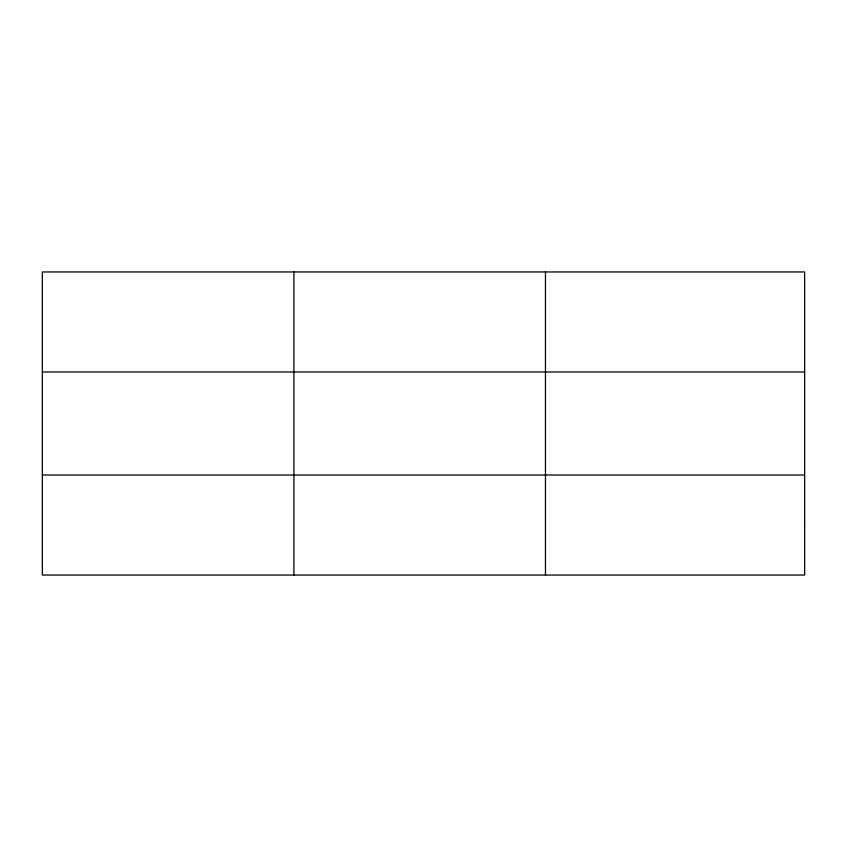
<?xml version="1.0" encoding="UTF-8"?>
<svg xmlns="http://www.w3.org/2000/svg" width="847" height="847" viewBox="0 0 847 847"><rect width="100%" height="100%" fill="white"/><g stroke="black" fill="none" stroke-linecap="round" stroke-linejoin="round"><path stroke-width="1.27" d="M293.909 575.039L293.909 271.961M545.468 575.039L545.468 271.961M42.35 371.981L804.65 371.981M42.35 475.019L804.65 475.019M804.65 525.034L804.65 575.039L42.35 575.039L42.35 271.961L804.65 271.961L804.65 525.034"/></g></svg>
